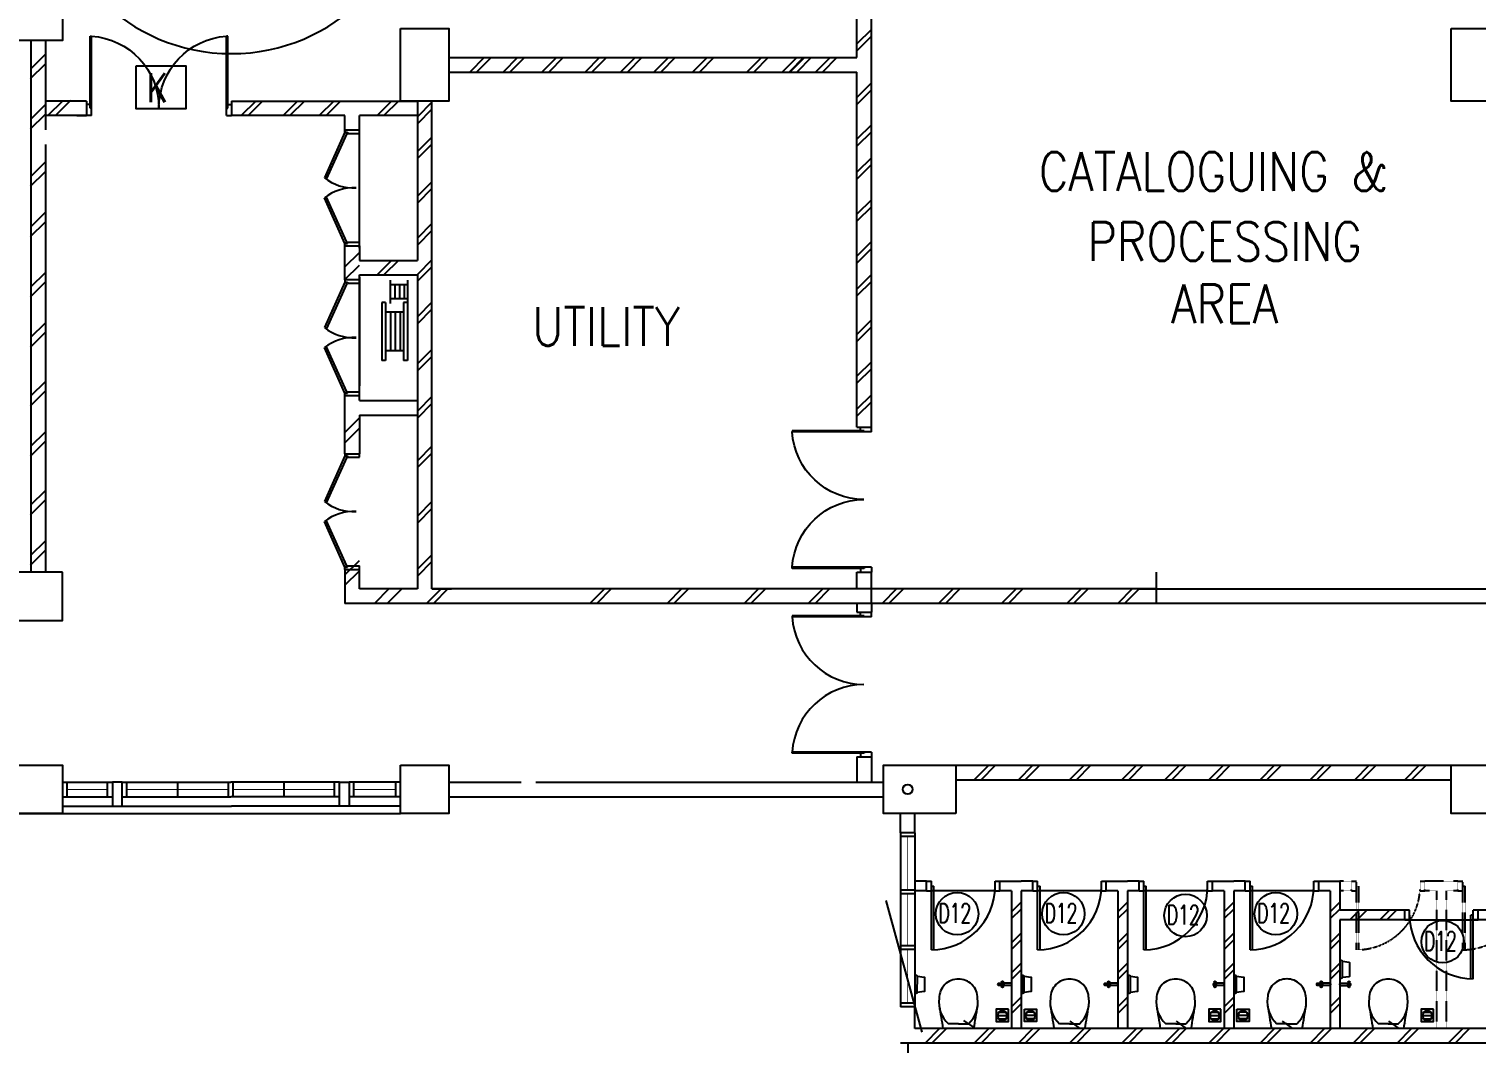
# Model space of a CAD drawing. Header units: feet. Extents: x 1625107 to 1747348, y -845223 to -759674.
# Drawn here: x 1670864 to 1685844, y -787049 to -776553 of the extents above; entities that cross this region are included whole.
import ezdxf
from ezdxf.enums import TextEntityAlignment as Align

# ---------------------------------------------------------------- set-up
doc = ezdxf.new("R2010")
doc.units = ezdxf.units.FT
doc.header["$LTSCALE"] = 13
doc.header["$MEASUREMENT"] = 0
for name, pattern in [('DASHED2', [0.375, 0.25, -0.125]), ('DIVIDE', [1.25, 0.5, -0.25, 0, -0.25, 0, -0.25]), ('HIDDEN2', [0.1875, 0.125, -0.0625])]:
    doc.linetypes.add(name, pattern=pattern)
doc.layers.get('0').update_dxf_attribs({"linetype": 'CONTINUOUS'})
for name, color, linetype in [('-EL & K', 10, 'CONTINUOUS'), ('-HR', 4, 'CONTINUOUS'), ('COL', 3, 'CONTINUOUS'), ('DEMOLISH-WORKS', 8, 'DASHED2'), ('DOOR', 5, 'CONTINUOUS'), ('DR', 7, 'CONTINUOUS'), ('FIT', 5, 'CONTINUOUS'), ('FITT', 5, 'CONTINUOUS'), ('H', 1, 'CONTINUOUS'), ('hatch', 7, 'CONTINUOUS'), ('LINE', 7, 'CONTINUOUS'), ('partition', 7, 'CONTINUOUS'), ('PIPE', 5, 'DIVIDE'), ('REMOVE', 8, 'HIDDEN2'), ('RWDP', 145, 'CONTINUOUS'), ('SANI', 7, 'CONTINUOUS'), ('SP', 220, 'CONTINUOUS'), ('stair', 7, 'CONTINUOUS'), ('T25', 7, 'CONTINUOUS'), ('T50', 4, 'CONTINUOUS'), ('VP', 100, 'CONTINUOUS'), ('WALL', 2, 'CONTINUOUS'), ('WIN', 5, 'CONTINUOUS'), ('WIN-T', 7, 'CONTINUOUS'), ('WP', 50, 'DIVIDE')]:
    doc.layers.add(name, color=color, linetype=linetype)
doc.styles.add('E', font='ROMANS.SHX', dxfattribs={"width": 0.9})
doc.styles.add('ROMANS', font='romans')

# ---------------------------------------------------------------- blocks, each defined once
blk = doc.blocks.new('D1500-1')
at = {"layer": 'DR'}
for p, q in [((38, 77), (38, 821)), ((38, 821), (50, 820)), ((50, 0), (50, 820)), ((1462, 821), (1450, 820)), ((1450, 0), (1450, 820)), ((1462, 77), (1462, 821)), ((38, 115), (0, 115)), ((50, 0), (0, 0)), ((50, 77), (38, 77)), ((1450, 77), (1462, 77)), ((1462, 115), (1500, 115)), ((1450, 0), (1500, 0))]:
    blk.add_line(p, q, dxfattribs=at)
for centre, start, end in [((5, 77), 0.0238, 86.5289), ((1495, 77), 93.4711, 179.9762)]:
    blk.add_arc(centre, 745, start, end, dxfattribs=at)
blk = doc.blocks.new('100FT')
at = {"layer": 'PIPE', "linetype": 'Continuous'}
blk.add_circle((0, 0), 50, dxfattribs=at)
at = {"layer": 'WP', "linetype": 'Continuous'}
for p, q in [((-37, 34), (37, 34)), ((-50, -3), (50, -3)), ((-34, -37), (34, -37))]:
    blk.add_line(p, q, dxfattribs=at)
blk = doc.blocks.new('A$C7CE3714C')
at = {"layer": 'FIT'}
blk.add_lwpolyline([(0, 0), (126, 0), (126, 126), (0, 126)], close=True, dxfattribs=at)
at = {"layer": 'FIT', "xscale": -1}
blk.add_blockref('100FT', (63, 66), dxfattribs=at)
blk = doc.blocks.new('TOILET-NEW')
at = {"layer": 'DEMOLISH-WORKS', "color": 8, "ltscale": 0.7}
for p, q in [((120, 1525), (0, 1525)), ((120, 1425), (120, 1525)), ((120, 1525), (170, 1525)), ((170, 815), (170, 1525)), ((170, 1425), (170, 1525)), ((830, 1425), (830, 1525)), ((830, 1525), (880, 1525)), ((880, 1425), (880, 1525)), ((1220, 1525), (880, 1525)), ((1220, 1425), (1220, 1525)), ((1220, 1525), (1270, 1525)), ((1270, 815), (1270, 1525)), ((1270, 1425), (1270, 1525)), ((1930, 1425), (1930, 1525)), ((1930, 1525), (1980, 1525)), ((1980, 1425), (1980, 1525)), ((2100, 1525), (1980, 1525)), ((2100, 1525), (2200, 1525)), ((2320, 1525), (2200, 1525)), ((2320, 1425), (2320, 1525)), ((2320, 1525), (2370, 1525)), ((2370, 815), (2370, 1525)), ((2370, 1425), (2370, 1525)), ((3030, 1425), (3030, 1525)), ((3030, 1525), (3080, 1525)), ((3080, 1425), (3080, 1525)), ((120, 1425), (0, 1425)), ((120, 1425), (170, 1425)), ((170, 1475), (195, 1475)), ((195, 815), (195, 1475)), ((830, 1425), (880, 1425)), ((1000, 1425), (880, 1425)), ((1000, 1425), (1000, 0)), ((1100, 1425), (1100, 0)), ((1220, 1425), (1100, 1425)), ((1220, 1425), (1270, 1425)), ((1270, 1475), (1295, 1475)), ((1295, 815), (1295, 1475)), ((1930, 1425), (1980, 1425)), ((2100, 1425), (1980, 1425)), ((2100, 1425), (2100, 0)), ((2200, 1425), (2200, 0)), ((2320, 1425), (2200, 1425)), ((2320, 1425), (2370, 1425)), ((2370, 1475), (2395, 1475)), ((2395, 815), (2395, 1475)), ((3030, 1425), (3080, 1425))]:
    blk.add_line(p, q, dxfattribs=at)
for centre in [(170, 1475), (1270, 1475), (2370, 1475)]:
    blk.add_arc(centre, 660, 270, 0, dxfattribs=at)
at = {"layer": 'DR', "color": 1}
for p, q in [((720, 1225), (670, 1225)), ((720, 1125), (720, 1225)), ((1380, 515), (1380, 1225)), ((1380, 1125), (1380, 1225)), ((1430, 1225), (1380, 1225)), ((1770, 1225), (1820, 1225)), ((1820, 515), (1820, 1225)), ((1820, 1125), (1820, 1225)), ((2480, 1125), (2480, 1225)), ((2480, 1225), (2530, 1225)), ((670, 1125), (1430, 1125)), ((720, 1125), (670, 1125)), ((1355, 515), (1355, 1175)), ((1380, 1175), (1355, 1175)), ((1430, 1125), (1380, 1125)), ((2530, 1125), (1770, 1125)), ((1770, 1125), (1820, 1125)), ((1820, 1175), (1845, 1175)), ((1845, 515), (1845, 1175)), ((2480, 1125), (2530, 1125))]:
    blk.add_line(p, q, dxfattribs=at)
for centre, start, end in [((1380, 1175), 180, 270), ((1820, 1175), 270, 0)]:
    blk.add_arc(centre, 660, start, end, dxfattribs=at)
at = {"layer": 'FITT'}
for p, q in [((6, 470), (82, 470)), ((89, 467), (89, 474)), ((99, 467), (99, 474)), ((3101, 467), (3101, 474)), ((3111, 467), (3111, 474)), ((3194, 470), (3118, 470)), ((5, 445), (82, 445)), ((89, 441), (89, 448)), ((99, 441), (99, 448)), ((3101, 441), (3101, 448)), ((3111, 441), (3111, 448)), ((3195, 445), (3118, 445))]:
    blk.add_line(p, q, dxfattribs=at)
for centre, radius in [((94, 457), 11.1), ((94, 481), 8.61), ((3106, 457), 11.1), ((3106, 481), 8.61), ((94, 434), 8.61), ((3106, 434), 8.61)]:
    blk.add_circle(centre, radius, dxfattribs=at)
for centre, radius, start, end in [((9, 458), 12.9, 104.6036, 255.3286), ((94, 457), 17.5, 106.7149, 253.2172), ((94, 457), 17.5, 286.7149, 73.2172), ((3106, 457), 17.5, 106.7828, 253.2851), ((3106, 457), 17.5, 286.7828, 73.2851), ((3191, 458), 12.9, 284.6714, 75.3964)]:
    blk.add_arc(centre, radius, start, end, dxfattribs=at)
at = {"layer": 'SANI', "color": 1}
for points in [[(25, 528), (25, 697, 0.460184), (0, 699, 0.460184)], [(0, 699), (0, 526, 0.460184), (25, 528)], [(25, 697), (95, 687, -0.373687), (99, 682), (99, 542, -0.373687), (94, 537), (25, 528)], [(3175, 697), (3105, 687, 0.373687), (3101, 682), (3101, 542, 0.373687), (3106, 537), (3175, 528)], [(3175, 528), (3175, 697, -0.460184), (3200, 699, -0.460184)], [(3200, 699), (3200, 526, -0.460184), (3175, 528)]]:
    blk.add_lwpolyline(points, format="xyb", dxfattribs=at)
at = {"layer": 'WALL', "linetype": 'Continuous'}
for p, q in [((670, 1225), (0, 1225)), ((670, 1125), (670, 1225)), ((1770, 1225), (1430, 1225)), ((1430, 1125), (1430, 1225)), ((1770, 1125), (1770, 1225)), ((3200, 1225), (2530, 1225)), ((2530, 1125), (2530, 1225)), ((670, 1125), (0, 1125)), ((1550, 1125), (1430, 1125)), ((1770, 1125), (1650, 1125)), ((3200, 1125), (2530, 1125))]:
    blk.add_line(p, q, dxfattribs=at)
at = {"layer": 'WALL'}
for p, q in [((1550, 1125), (1550, 0)), ((1650, 1125), (1650, 0))]:
    blk.add_line(p, q, dxfattribs=at)

msp = doc.modelspace()

# ---------------------------------------------------------------- linework, layer by layer
at = {"layer": '-EL & K', "color": 0}
msp.add_lwpolyline([(1671974.6, -776934.7), (1672488.5, -776934.7), (1672488.5, -777381.8), (1671974.6, -777381.8)], close=True, dxfattribs=at)
at = {"layer": '-HR', "color": 0}
for p, q in [((1674603.2, -779154.1), (1674603.2, -779394.1)), ((1674781.2, -779202.1), (1674603.2, -779202.1)), ((1674651.2, -779202.1), (1674651.2, -779346.1)), ((1674699.2, -779202.1), (1674699.2, -779346.1)), ((1674747.2, -779202.1), (1674747.2, -779346.1)), ((1674781.2, -779154.1), (1674781.2, -779394.1)), ((1674555.8, -779385), (1674515.8, -779385)), ((1674515.8, -779385), (1674515.8, -779985)), ((1674555.8, -779385), (1674555.8, -779985)), ((1674781.2, -779346.1), (1674603.2, -779346.1)), ((1674741.2, -779385), (1674741.2, -779985)), ((1674781.2, -779385), (1674741.2, -779385)), ((1674781.2, -779385), (1674781.2, -779985)), ((1674741.2, -779485), (1674555.8, -779485)), ((1674605.8, -779485), (1674605.8, -779885)), ((1674655.8, -779485), (1674655.8, -779885)), ((1674705.8, -779485), (1674705.8, -779885)), ((1674555.8, -779985), (1674515.8, -779985)), ((1674741.2, -779885), (1674555.8, -779885)), ((1674781.2, -779985), (1674741.2, -779985))]:
    msp.add_line(p, q, dxfattribs=at)
at = {"color": 0}
for p in [(1671210.2, -784599.1), (1674710.2, -784599.1)]:
    msp.add_line(p, (1672960.2, -784599.1), dxfattribs=at)
at = {"layer": 'COL', "color": 0}
for points in [[(1670710.2, -776174.1), (1671210.2, -776174.1), (1671210.2, -776674.1), (1670710.2, -776674.1)], [(1674710.2, -776549.1), (1675210.2, -776549.1), (1675210.2, -777299.1), (1674710.2, -777299.1)], [(1685585.2, -776549.1), (1686335.2, -776549.1), (1686335.2, -777299.1), (1685585.2, -777299.1)], [(1671210.2, -782174.1), (1670710.2, -782174.1), (1670710.2, -782674.1), (1671210.2, -782674.1)], [(1670710.2, -784174.1), (1671210.2, -784174.1), (1671210.2, -784674.1), (1670710.2, -784674.1)], [(1674710.2, -784174.1), (1675210.2, -784174.1), (1675210.2, -784674.1), (1674710.2, -784674.1)], [(1680460.2, -784674.1), (1679710.2, -784674.1), (1679710.2, -784174.1), (1680460.2, -784174.1)], [(1686335.2, -784674.1), (1685585.2, -784674.1), (1685585.2, -784174.1), (1686335.2, -784174.1)]]:
    msp.add_lwpolyline(points, close=True, dxfattribs=at)
at = {"layer": 'DOOR', "color": 0}
for p, q in [((1674135.2, -777623), (1673922, -778094)), ((1674156.1, -777636.8), (1673942.1, -778108.9)), ((1674135.2, -777598), (1674135.2, -777623)), ((1674135.2, -777623), (1674160.2, -777623)), ((1674156.1, -777636.8), (1674135.2, -777623)), ((1674160.2, -777623), (1674160.2, -777636)), ((1674160.2, -777636), (1674285.2, -777636)), ((1674135.2, -778773), (1673922, -778302)), ((1674156.1, -778759.2), (1673942.1, -778287.1)), ((1674156.1, -778759.2), (1674135.2, -778773)), ((1674135.2, -778773), (1674160.2, -778773)), ((1674135.2, -778798), (1674135.2, -778773)), ((1674160.2, -778773), (1674160.2, -778760)), ((1674160.2, -778760), (1674285.2, -778760)), ((1674285.2, -778798), (1674285.2, -778760)), ((1674135.2, -779173), (1673922, -779644)), ((1674156.1, -779186.8), (1673942.1, -779658.9)), ((1674135.2, -779148), (1674135.2, -779173)), ((1674135.2, -779173), (1674160.2, -779173)), ((1674156.1, -779186.8), (1674135.2, -779173)), ((1674160.2, -779173), (1674160.2, -779186)), ((1674160.2, -779186), (1674285.2, -779186)), ((1674156.1, -780309.2), (1673942.1, -779837.1)), ((1674135.2, -780323), (1673922, -779852)), ((1674285.2, -780322.4), (1674285.2, -780284.4)), ((1674156.1, -780309.2), (1674135.2, -780323)), ((1674135.2, -780323), (1674160.2, -780323)), ((1674135.2, -780348), (1674135.2, -780323)), ((1674160.2, -780323), (1674160.2, -780310)), ((1674160.2, -780310), (1674285.2, -780310)), ((1674135.2, -780973), (1673922, -781444)), ((1674156.1, -780986.8), (1673942.1, -781458.9)), ((1674135.2, -780948), (1674135.2, -780973)), ((1674135.2, -780973), (1674160.2, -780973)), ((1674156.1, -780986.8), (1674135.2, -780973)), ((1674160.2, -780973), (1674160.2, -780986)), ((1674160.2, -780986), (1674285.2, -780986)), ((1674285.2, -780986), (1674285.2, -780950.2)), ((1674156.1, -782109.2), (1673942.1, -781637.1)), ((1674135.2, -782123), (1673922, -781652)), ((1674156.1, -782109.2), (1674135.2, -782123)), ((1674135.2, -782123), (1674160.2, -782123)), ((1674135.2, -782148), (1674135.2, -782123)), ((1674160.2, -782123), (1674160.2, -782110)), ((1674160.2, -782110), (1674285.2, -782110)), ((1674285.2, -782148), (1674285.2, -782110))]:
    msp.add_line(p, q, dxfattribs=at)
for centre, radius, start, end in [((1674228.9, -777700.6), 499, 232.03455, 272.4491), ((1674220.7, -778679.8), 481.6, 86.48255, 128.33288), ((1674228.9, -779250.6), 499, 232.03455, 272.4491), ((1674228.9, -780245.4), 499, 87.5509, 127.96545), ((1674228.9, -781050.6), 499, 232.03455, 272.4491), ((1674228.9, -782045.4), 499, 87.5509, 127.96545)]:
    msp.add_arc(centre, radius, start, end, dxfattribs=at)
at = {"layer": 'DR', "color": 0}
for p, q in [((1680155.2, -785474.1), (1680155.2, -785374.1)), ((1680155.2, -785374.1), (1680205.2, -785374.1)), ((1680205.2, -786084.1), (1680205.2, -785374.1)), ((1680205.2, -785474.1), (1680205.2, -785374.1)), ((1680865.2, -785474.1), (1680865.2, -785374.1)), ((1680865.2, -785374.1), (1680915.2, -785374.1)), ((1680915.2, -785474.1), (1680915.2, -785374.1)), ((1681255.2, -785474.1), (1681255.2, -785374.1)), ((1681255.2, -785374.1), (1681305.2, -785374.1)), ((1681305.2, -786084.1), (1681305.2, -785374.1)), ((1681305.2, -785474.1), (1681305.2, -785374.1)), ((1681965.2, -785474.1), (1681965.2, -785374.1)), ((1681965.2, -785374.1), (1682015.2, -785374.1)), ((1682015.2, -785474.1), (1682015.2, -785374.1)), ((1682355.2, -785474.1), (1682355.2, -785374.1)), ((1682355.2, -785374.1), (1682405.2, -785374.1)), ((1682405.2, -786084.1), (1682405.2, -785374.1)), ((1682405.2, -785474.1), (1682405.2, -785374.1)), ((1683065.2, -785474.1), (1683065.2, -785374.1)), ((1683065.2, -785374.1), (1683115.2, -785374.1)), ((1683115.2, -785474.1), (1683115.2, -785374.1)), ((1683455.2, -785474.1), (1683455.2, -785374.1)), ((1683455.2, -785374.1), (1683505.2, -785374.1)), ((1683505.2, -786084.1), (1683505.2, -785374.1)), ((1683505.2, -785474.1), (1683505.2, -785374.1)), ((1684165.2, -785474.1), (1684165.2, -785374.1)), ((1684165.2, -785374.1), (1684215.2, -785374.1)), ((1684215.2, -785474.1), (1684215.2, -785374.1)), ((1680155.2, -785474.1), (1680205.2, -785474.1)), ((1680205.2, -785424.1), (1680230.2, -785424.1)), ((1680865.2, -785474.1), (1680205.2, -785474.1)), ((1680230.2, -786083.6), (1680230.2, -785424.1)), ((1680865.2, -785474.1), (1680915.2, -785474.1)), ((1681255.2, -785474.1), (1681305.2, -785474.1)), ((1681305.2, -785424.1), (1681330.2, -785424.1)), ((1681965.2, -785474.1), (1681305.2, -785474.1)), ((1681330.2, -786083.6), (1681330.2, -785424.1)), ((1681965.2, -785474.1), (1682015.2, -785474.1)), ((1682355.2, -785474.1), (1682405.2, -785474.1)), ((1682405.2, -785424.1), (1682430.2, -785424.1)), ((1683065.2, -785474.1), (1682405.2, -785474.1)), ((1682430.2, -786083.6), (1682430.2, -785424.1)), ((1683065.2, -785474.1), (1683115.2, -785474.1)), ((1683455.2, -785474.1), (1683505.2, -785474.1)), ((1683505.2, -785424.1), (1683530.2, -785424.1)), ((1684165.2, -785474.1), (1683505.2, -785474.1)), ((1683530.2, -786083.6), (1683530.2, -785424.1)), ((1684165.2, -785474.1), (1684215.2, -785474.1))]:
    msp.add_line(p, q, dxfattribs=at)
for centre in [(1680205.2, -785424.1), (1681305.2, -785424.1), (1682405.2, -785424.1), (1683505.2, -785424.1)]:
    msp.add_arc(centre, 660, 270, 0, dxfattribs=at)
at = {"layer": 'FITT', "color": 0}
for p, q in [((1680936.1, -786431.7), (1680936.1, -786424.9)), ((1680946.1, -786431.7), (1680946.1, -786424.9)), ((1681029.7, -786429.1), (1680953.4, -786429.1)), ((1682036.1, -786431.7), (1682036.1, -786424.9)), ((1682046.1, -786431.7), (1682046.1, -786424.9)), ((1682129.7, -786429.1), (1682053.4, -786429.1)), ((1683136.1, -786431.7), (1683136.1, -786424.9)), ((1683146.1, -786431.7), (1683146.1, -786424.9)), ((1683229.7, -786429.1), (1683153.4, -786429.1)), ((1684236.1, -786431.7), (1684236.1, -786424.9)), ((1684246.1, -786431.7), (1684246.1, -786424.9)), ((1684329.7, -786429.1), (1684253.4, -786429.1)), ((1680936.1, -786458.4), (1680936.1, -786451.6)), ((1680946.1, -786458.4), (1680946.1, -786451.6)), ((1681029.7, -786454.1), (1680953.4, -786454.1)), ((1682036.1, -786458.4), (1682036.1, -786451.6)), ((1682046.1, -786458.4), (1682046.1, -786451.6)), ((1682129.7, -786454.1), (1682053.4, -786454.1)), ((1683136.1, -786458.4), (1683136.1, -786451.6)), ((1683146.1, -786458.4), (1683146.1, -786451.6)), ((1683229.7, -786454.1), (1683153.4, -786454.1)), ((1684236.1, -786458.4), (1684236.1, -786451.6)), ((1684246.1, -786458.4), (1684246.1, -786451.6)), ((1684329.7, -786454.1), (1684253.4, -786454.1))]:
    msp.add_line(p, q, dxfattribs=at)
at = {"layer": 'FITT', "color": 0, "elevation": 0}
for points in [[(1680925.3, -786434.1), (1680898.6, -786434.2, 0.9999995), (1680898.6, -786449.2), (1680925.3, -786449.1)], [(1682025.3, -786434.1), (1681998.6, -786434.2, 0.9999995), (1681998.6, -786449.2), (1682025.3, -786449.1)], [(1684225.3, -786434.1), (1684198.6, -786434.2, 0.9999995), (1684198.6, -786449.2), (1684225.3, -786449.1)]]:
    msp.add_lwpolyline(points, format="xyb", dxfattribs=at)
at = {"layer": 'FITT', "color": 0}
for centre, radius in [((1680941.1, -786441.6), 11.1), ((1680941.1, -786417.9), 8.61), ((1682041.1, -786441.6), 11.1), ((1682041.1, -786417.9), 8.61), ((1683141.1, -786441.6), 11.1), ((1683141.1, -786417.9), 8.61), ((1684241.1, -786441.6), 11.1), ((1684241.1, -786417.9), 8.61), ((1680941.1, -786465.4), 8.61), ((1682041.1, -786465.4), 8.61), ((1683141.1, -786465.4), 8.61), ((1684241.1, -786465.4), 8.61)]:
    msp.add_circle(centre, radius, dxfattribs=at)
for centre, radius, start, end in [((1680941.1, -786441.6), 17.5, 106.78275, 253.2851), ((1680941.1, -786441.6), 17.5, 286.78275, 73.2851), ((1681026.5, -786441.6), 12.9, 284.6714, 75.39645), ((1682041.1, -786441.6), 17.5, 106.78275, 253.2851), ((1682041.1, -786441.6), 17.5, 286.78275, 73.2851), ((1682126.5, -786441.6), 12.9, 284.6714, 75.39645), ((1683141.1, -786441.6), 17.5, 106.78275, 253.2851), ((1683141.1, -786441.6), 17.5, 286.78275, 73.2851), ((1683226.5, -786441.6), 12.9, 284.6714, 75.39645), ((1684241.1, -786441.6), 17.5, 106.78275, 253.2851), ((1684241.1, -786441.6), 17.5, 286.78275, 73.2851), ((1684326.5, -786441.6), 12.9, 284.6714, 75.39645)]:
    msp.add_arc(centre, radius, start, end, dxfattribs=at)
at = {"layer": 'H', "color": 0}
for p, q in [((1675577.6, -776849.1), (1675427.6, -776999.1)), ((1675648.3, -776849.1), (1675498.3, -776999.1)), ((1675922.7, -776849.1), (1675772.7, -776999.1)), ((1675993.4, -776849.1), (1675843.4, -776999.1)), ((1676323.6, -776849.1), (1676173.6, -776999.1)), ((1676394.3, -776849.1), (1676244.3, -776999.1)), ((1676771.8, -776849.1), (1676621.8, -776999.1)), ((1676842.5, -776849.1), (1676692.5, -776999.1)), ((1677137.9, -776849.1), (1676987.9, -776999.1)), ((1677208.6, -776849.1), (1677058.6, -776999.1)), ((1677483, -776849.1), (1677333, -776999.1)), ((1677553.7, -776849.1), (1677403.7, -776999.1)), ((1677883.9, -776849.1), (1677733.9, -776999.1)), ((1677954.6, -776849.1), (1677804.6, -776999.1)), ((1678445.6, -776849.1), (1678295.6, -776999.1)), ((1678516.3, -776849.1), (1678366.3, -776999.1)), ((1678811.7, -776849.1), (1678661.7, -776999.1)), ((1678882.4, -776849.1), (1678732.4, -776999.1)), ((1678891.2, -776849.1), (1678741.2, -776999.1)), ((1678961.9, -776849.1), (1678811.9, -776999.1)), ((1679156.8, -776849.1), (1679006.8, -776999.1)), ((1679227.5, -776849.1), (1679077.5, -776999.1)), ((1673211.5, -777299.1), (1673061.5, -777449.1)), ((1673282.2, -777299.1), (1673132.2, -777449.1)), ((1673645.6, -777299.1), (1673495.6, -777449.1)), ((1673716.3, -777299.1), (1673566.3, -777449.1)), ((1674019.3, -777299.1), (1673869.3, -777449.1)), ((1674090, -777299.1), (1673940, -777449.1)), ((1674618.3, -777299.1), (1674468.3, -777449.1)), ((1674689, -777299.1), (1674539, -777449.1)), ((1674618.3, -778949.1), (1674468.3, -779099.1)), ((1674689, -778949.1), (1674539, -779099.1)), ((1675131, -782349.1), (1674981, -782499.1)), ((1675201.7, -782349.1), (1675051.7, -782499.1)), ((1676821.4, -782349.1), (1676671.4, -782499.1)), ((1676892.1, -782349.1), (1676742.1, -782499.1)), ((1677619.5, -782349.1), (1677469.5, -782499.1)), ((1677690.2, -782349.1), (1677540.2, -782499.1)), ((1678417.6, -782349.1), (1678267.6, -782499.1)), ((1678488.3, -782349.1), (1678338.3, -782499.1)), ((1679080.8, -782349.1), (1678930.8, -782499.1)), ((1679151.5, -782349.1), (1679001.5, -782499.1)), ((1679845.2, -782349.1), (1679695.2, -782499.1)), ((1679915.9, -782349.1), (1679765.9, -782499.1)), ((1680429.8, -782349.1), (1680279.8, -782499.1)), ((1680500.5, -782349.1), (1680350.5, -782499.1)), ((1681081.7, -782349.1), (1680931.7, -782499.1)), ((1681152.4, -782349.1), (1681002.4, -782499.1)), ((1681756.2, -782349.1), (1681606.2, -782499.1)), ((1681826.9, -782349.1), (1681676.9, -782499.1)), ((1682284.5, -782349.1), (1682134.5, -782499.1)), ((1682355.2, -782349.1), (1682205.2, -782499.1)), ((1680649.4, -784324.1), (1680799.4, -784174.1)), ((1680720.1, -784324.1), (1680870.1, -784174.1)), ((1681106.2, -784324.1), (1681256.2, -784174.1)), ((1681176.9, -784324.1), (1681326.9, -784174.1)), ((1681635.7, -784324.1), (1681785.7, -784174.1)), ((1681706.4, -784324.1), (1681856.4, -784174.1)), ((1682178.3, -784324.1), (1682328.3, -784174.1)), ((1682249, -784324.1), (1682399, -784174.1)), ((1682622.4, -784324.1), (1682772.4, -784174.1)), ((1682693.1, -784324.1), (1682843.1, -784174.1)), ((1683079.2, -784324.1), (1683229.2, -784174.1)), ((1683149.9, -784324.1), (1683299.9, -784174.1)), ((1683608.7, -784324.1), (1683758.7, -784174.1)), ((1683679.4, -784324.1), (1683829.4, -784174.1)), ((1684126.3, -784324.1), (1684276.3, -784174.1)), ((1684197, -784324.1), (1684347, -784174.1)), ((1684587.7, -784324.1), (1684737.7, -784174.1)), ((1684658.4, -784324.1), (1684808.4, -784174.1)), ((1685105.3, -784324.1), (1685255.3, -784174.1)), ((1685176, -784324.1), (1685326, -784174.1)), ((1681035.2, -785691), (1681135.2, -785591)), ((1681035.2, -785761.7), (1681135.2, -785661.7)), ((1682135.2, -785691), (1682235.2, -785591)), ((1682135.2, -785761.7), (1682235.2, -785661.7)), ((1683235.2, -785691), (1683335.2, -785591)), ((1683235.2, -785761.7), (1683335.2, -785661.7)), ((1684335.2, -785691), (1684435.2, -785591)), ((1684335.2, -785761.7), (1684435.2, -785661.7)), ((1684538.1, -785774.1), (1684638.1, -785674.1)), ((1684612.3, -785774.1), (1684712.3, -785674.1)), ((1684846.4, -785774.1), (1684946.4, -785674.1)), ((1684920.7, -785774.1), (1685020.7, -785674.1)), ((1681035.2, -786010.5), (1681135.2, -785910.5)), ((1681035.2, -786081.2), (1681135.2, -785981.2)), ((1682135.2, -786010.5), (1682235.2, -785910.5)), ((1682135.2, -786081.2), (1682235.2, -785981.2)), ((1683235.2, -786010.5), (1683335.2, -785910.5)), ((1683235.2, -786081.2), (1683335.2, -785981.2)), ((1684335.2, -786010.5), (1684435.2, -785910.5)), ((1684335.2, -786081.2), (1684435.2, -785981.2)), ((1681035.2, -786322.3), (1681135.2, -786222.3)), ((1682135.2, -786322.3), (1682235.2, -786222.3)), ((1683235.2, -786322.3), (1683335.2, -786222.3)), ((1684335.2, -786322.3), (1684435.2, -786222.3)), ((1681035.2, -786393), (1681135.2, -786293)), ((1682135.2, -786393), (1682235.2, -786293)), ((1683235.2, -786393), (1683335.2, -786293)), ((1684335.2, -786393), (1684435.2, -786293)), ((1681035.2, -786672.6), (1681135.2, -786572.6)), ((1682135.2, -786672.6), (1682235.2, -786572.6)), ((1683235.2, -786672.6), (1683335.2, -786572.6)), ((1684335.2, -786672.6), (1684435.2, -786572.6)), ((1681035.2, -786743.3), (1681135.2, -786643.3)), ((1682135.2, -786743.3), (1682235.2, -786643.3)), ((1683235.2, -786743.3), (1683335.2, -786643.3)), ((1684335.2, -786743.3), (1684435.2, -786643.3)), ((1680140.4, -787049.1), (1680290.4, -786899.1)), ((1680211.1, -787049.1), (1680361.1, -786899.1)), ((1680649.4, -787049.1), (1680799.4, -786899.1)), ((1680720.1, -787049.1), (1680870.1, -786899.1)), ((1681106.2, -787049.1), (1681256.2, -786899.1)), ((1681176.9, -787049.1), (1681326.9, -786899.1)), ((1681635.7, -787049.1), (1681785.7, -786899.1)), ((1681706.4, -787049.1), (1681856.4, -786899.1)), ((1682178.3, -787049.1), (1682328.3, -786899.1)), ((1682249, -787049.1), (1682399, -786899.1)), ((1682622.4, -787049.1), (1682772.4, -786899.1)), ((1682693.1, -787049.1), (1682843.1, -786899.1)), ((1683079.2, -787049.1), (1683229.2, -786899.1)), ((1683149.9, -787049.1), (1683299.9, -786899.1)), ((1683608.7, -787049.1), (1683758.7, -786899.1)), ((1683679.4, -787049.1), (1683829.4, -786899.1)), ((1684126.3, -787049.1), (1684276.3, -786899.1)), ((1684197, -787049.1), (1684347, -786899.1)), ((1684570.3, -787049.1), (1684720.3, -786899.1)), ((1684641, -787049.1), (1684791, -786899.1)), ((1685027.1, -787049.1), (1685177.1, -786899.1)), ((1685097.8, -787049.1), (1685247.8, -786899.1)), ((1685556.6, -787049.1), (1685706.6, -786899.1)), ((1685627.3, -787049.1), (1685777.3, -786899.1))]:
    msp.add_line(p, q, dxfattribs=at)
at = {"layer": 'hatch', "color": 0}
for p, q in [((1679585.2, -776557.6), (1679435.2, -776707.6)), ((1679585.2, -776629.2), (1679435.2, -776779.2)), ((1670885.2, -776965.4), (1671035.2, -776815.4)), ((1670880.4, -777067.5), (1671030.4, -776917.5)), ((1679585.2, -777112.6), (1679435.2, -777262.6)), ((1671293.3, -777294.2), (1671143.3, -777444.2)), ((1679585.2, -777184.2), (1679435.2, -777334.2)), ((1670880.4, -777588.5), (1671030.4, -777438.5)), ((1670885.2, -777486.4), (1671035.2, -777336.4)), ((1671210.6, -777299.1), (1671060.6, -777449.1)), ((1675035.2, -777312), (1674885.2, -777462)), ((1675035.2, -777383.7), (1674885.2, -777533.7)), ((1679585.2, -777545.5), (1679435.2, -777695.5)), ((1674285.2, -778823), (1674285.2, -777625.2)), ((1675035.2, -777673.2), (1674885.2, -777823.2)), ((1675035.2, -777744.9), (1674885.2, -777894.9)), ((1679585.2, -777617.2), (1679435.2, -777767.2)), ((1679585.2, -777886.3), (1679435.2, -778036.3)), ((1670880.4, -778181), (1671030.4, -778031)), ((1670885.2, -778079), (1671035.2, -777929)), ((1679585.2, -777957.9), (1679435.2, -778107.9)), ((1675035.2, -778134.4), (1674885.2, -778284.4)), ((1675035.2, -778206), (1674885.2, -778356)), ((1679585.2, -778321.6), (1679435.2, -778471.6)), ((1670885.2, -778600), (1671035.2, -778450)), ((1679585.2, -778393.2), (1679435.2, -778543.2)), ((1670880.4, -778702), (1671030.4, -778552)), ((1675035.2, -778568.4), (1674885.2, -778718.4)), ((1675035.2, -778640), (1674885.2, -778790)), ((1679585.2, -778754.5), (1679435.2, -778904.5)), ((1679585.2, -778754.5), (1679435.2, -778904.5)), ((1674135.2, -779016.9), (1674285.2, -778866.9)), ((1675035.2, -778943.3), (1674885.2, -779093.3)), ((1679585.2, -778826.1), (1679435.2, -778976.1)), ((1679585.2, -778826.1), (1679435.2, -778976.1)), ((1670885.2, -779222.7), (1671035.2, -779072.7)), ((1674135.2, -779148), (1674285.2, -778998)), ((1675035.2, -779014.9), (1674885.2, -779164.9)), ((1670880.4, -779324.7), (1671030.4, -779174.7)), ((1674285.2, -780399.1), (1674285.2, -779099.1)), ((1679585.2, -779095.3), (1679435.2, -779245.3)), ((1679585.2, -779095.3), (1679435.2, -779245.3)), ((1679585.2, -779166.9), (1679435.2, -779316.9)), ((1679585.2, -779166.9), (1679435.2, -779316.9)), ((1675035.2, -779382.6), (1674885.2, -779532.6)), ((1675035.2, -779454.2), (1674885.2, -779604.2)), ((1670885.2, -779743.7), (1671035.2, -779593.7)), ((1679585.2, -779565.6), (1679435.2, -779715.6)), ((1679585.2, -779565.6), (1679435.2, -779715.6)), ((1679585.2, -779637.2), (1679435.2, -779787.2)), ((1679585.2, -779637.2), (1679435.2, -779787.2)), ((1670880.4, -779845.7), (1671030.4, -779695.7)), ((1675035.2, -779870.8), (1674885.2, -780020.8)), ((1675035.2, -779942.4), (1674885.2, -780092.4)), ((1679585.2, -779998.5), (1679435.2, -780148.5)), ((1679585.2, -779998.5), (1679435.2, -780148.5)), ((1679585.2, -780070.1), (1679435.2, -780220.1)), ((1679585.2, -780070.1), (1679435.2, -780220.1)), ((1670885.2, -780351.3), (1671035.2, -780201.3)), ((1670880.4, -780453.4), (1671030.4, -780303.4)), ((1675035.2, -780359), (1674885.2, -780509)), ((1675035.2, -780430.6), (1674885.2, -780580.6)), ((1679585.2, -780339.3), (1679435.2, -780489.3)), ((1679585.2, -780339.3), (1679435.2, -780489.3)), ((1679585.2, -780339.3), (1679435.2, -780489.3)), ((1679585.2, -780410.9), (1679435.2, -780560.9)), ((1679585.2, -780410.9), (1679435.2, -780560.9)), ((1679585.2, -780410.9), (1679435.2, -780560.9)), ((1674135.2, -780729.6), (1674285.2, -780579.6)), ((1670885.2, -780872.3), (1671035.2, -780722.3)), ((1674135.2, -780835.7), (1674285.2, -780685.7)), ((1670880.4, -780974.4), (1671030.4, -780824.4)), ((1675035.2, -780871.6), (1674885.2, -781021.6)), ((1675035.2, -780943.2), (1674885.2, -781093.2)), ((1670885.2, -781479.9), (1671035.2, -781329.9)), ((1670880.4, -781582), (1671030.4, -781432)), ((1675035.2, -781445.3), (1674885.2, -781595.3)), ((1675035.2, -781516.9), (1674885.2, -781666.9)), ((1670885.2, -782000.9), (1671035.2, -781850.9)), ((1670880.4, -782103), (1671030.4, -781953)), ((1674135.2, -782204.1), (1674285.2, -782054.1)), ((1675035.2, -781994.5), (1674885.2, -782144.5)), ((1675035.2, -782066.1), (1674885.2, -782216.1)), ((1674135.2, -782310.1), (1674285.2, -782160.1)), ((1674591, -782349.1), (1674441, -782499.1)), ((1674723.4, -782349.1), (1674573.4, -782499.1))]:
    msp.add_line(p, q, dxfattribs=at)
at = {"layer": 'LINE', "color": 0}
msp.add_line((1650710.2, -784674.1), (1674710.2, -784674.1), dxfattribs=at)
at = {"layer": 'REMOVE', "color": 0, "ltscale": 1000}
msp.add_line((1682535.2, -782499.1), (1682535.2, -782174.1), dxfattribs=at)
at = {"layer": 'RWDP', "color": 0}
msp.add_circle((1679960.2, -784423.2), 50, dxfattribs=at)
at = {"layer": 'SANI', "color": 0}
for p, q in [((1680295.9, -786851.4), (1680295.9, -786851.4)), ((1680485.9, -786851.4), (1680380.4, -786851.4)), ((1680485, -786851.4), (1680590.5, -786851.4)), ((1680675, -786851.4), (1680675, -786851.4)), ((1681446.1, -786851.4), (1681446.1, -786851.4)), ((1681636.1, -786851.4), (1681530.6, -786851.4)), ((1681635.2, -786851.4), (1681740.7, -786851.4)), ((1681825.2, -786851.4), (1681825.2, -786851.4)), ((1682545.8, -786851.4), (1682545.7, -786851.4)), ((1682735.7, -786851.4), (1682630.2, -786851.4)), ((1682734.8, -786851.4), (1682840.3, -786851.4)), ((1682924.8, -786851.4), (1682924.8, -786851.4)), ((1683695.4, -786850.2), (1683695.4, -786850.2)), ((1683885.4, -786850.2), (1683779.9, -786850.2)), ((1683884.5, -786850.2), (1683990, -786850.2)), ((1684074.5, -786850.2), (1684074.5, -786850.2)), ((1684745.8, -786851.4), (1684745.7, -786851.4)), ((1684935.7, -786851.4), (1684830.2, -786851.4)), ((1684934.8, -786851.4), (1685040.3, -786851.4)), ((1685124.8, -786851.4), (1685124.8, -786851.4)), ((1680645.3, -786899.1), (1680325.6, -786899.1)), ((1681795.5, -786899.1), (1681475.8, -786899.1)), ((1682895.2, -786899.1), (1682575.4, -786899.1)), ((1684044.8, -786897.9), (1683725.1, -786897.9)), ((1685095.2, -786899.1), (1684775.4, -786899.1))]:
    msp.add_line(p, q, dxfattribs=at)
for points in [[(1680060, -786526.4), (1680060.2, -786356.8, 0.5654258), (1680032.1, -786359.4, 0.4601841)], [(1680035.2, -786355), (1680035.2, -786528.2, 0.4601841), (1680060.2, -786526.4)], [(1680060.2, -786356.8), (1680129.9, -786366.7, -0.373687), (1680134.2, -786371.7), (1680134, -786511.8, -0.373687), (1680129.7, -786516.7), (1680060, -786526.5)], [(1681165.5, -786526.4), (1681165.7, -786356.8, 0.4601841), (1681140.7, -786355, 0.4601841)], [(1681140.7, -786355), (1681140.7, -786528.2, 0.4601841), (1681165.7, -786526.4)], [(1681165.7, -786356.8), (1681235.4, -786366.7, -0.373687), (1681239.7, -786371.7), (1681239.5, -786511.8, -0.373687), (1681235.2, -786516.7), (1681165.5, -786526.5)], [(1682265.5, -786526.4), (1682265.7, -786356.8, 0.4601841), (1682240.7, -786355, 0.4601841)], [(1682240.7, -786355), (1682240.7, -786528.2, 0.4601841), (1682265.7, -786526.4)], [(1682265.7, -786356.8), (1682335.4, -786366.7, -0.373687), (1682339.7, -786371.7), (1682339.5, -786511.8, -0.373687), (1682335.2, -786516.7), (1682265.5, -786526.5)], [(1683365.5, -786526.4), (1683365.7, -786356.8, 0.4601841), (1683340.7, -786355, 0.4601841)], [(1683340.7, -786355), (1683340.7, -786528.2, 0.4601841), (1683365.7, -786526.4)], [(1683365.7, -786356.8), (1683435.4, -786366.7, -0.373687), (1683439.7, -786371.7), (1683439.5, -786511.8, -0.373687), (1683435.2, -786516.7), (1683365.5, -786526.5)]]:
    msp.add_lwpolyline(points, format="xyb", dxfattribs=at)
for centre, radius, start, end in [((1680484.2, -786584.2), 197.4, 88.97321, 180.48306), ((1680486.7, -786584.2), 197.4, 359.51694, 91.02679), ((1681634.4, -786584.2), 197.4, 88.97321, 180.48306), ((1681636.9, -786584.2), 197.4, 359.51694, 91.02679), ((1682734, -786584.2), 197.4, 88.97321, 180.48306), ((1682736.5, -786584.2), 197.4, 359.51694, 91.02679), ((1683883.7, -786582.9), 197.4, 88.97321, 180.48306), ((1683886.2, -786582.9), 197.4, 359.51694, 91.02679), ((1684934, -786584.2), 197.4, 88.97321, 180.48306), ((1684936.5, -786584.2), 197.4, 359.51694, 91.02679), ((1683979.8, -786627.6), 296.7, 171.65588, 228.23122), ((1683790.1, -786627.6), 296.7, 311.76878, 8.34412), ((1680580.4, -786628.9), 296.7, 171.65588, 228.23122), ((1704255.1, -782824.6), 24273.9, 189.10107, 189.66319), ((1680390.6, -786628.9), 296.7, 311.76878, 8.34412), ((1656715.8, -782824.6), 24273.9, 350.33681, 350.89893), ((1681730.5, -786628.9), 296.7, 171.65588, 228.23122), ((1705405.3, -782824.6), 24273.9, 189.10107, 189.66319), ((1681540.8, -786628.9), 296.7, 311.76878, 8.34412), ((1657866, -782824.6), 24273.9, 350.33681, 350.89893), ((1682830.2, -786628.9), 296.7, 171.65588, 228.23122), ((1706504.9, -782824.6), 24273.9, 189.10107, 189.66319), ((1682640.4, -786628.9), 296.7, 311.76878, 8.34412), ((1658965.6, -782824.6), 24273.9, 350.33681, 350.89893), ((1707654.6, -782823.3), 24273.9, 189.10107, 189.66319), ((1660115.3, -782823.3), 24273.9, 350.33681, 350.89893), ((1685030.2, -786628.9), 296.7, 171.65588, 228.23122), ((1708704.9, -782824.6), 24273.9, 189.10107, 189.66319), ((1684840.4, -786628.9), 296.7, 311.76878, 8.34412), ((1661165.6, -782824.6), 24273.9, 350.33681, 350.89893)]:
    msp.add_arc(centre, radius, start, end, dxfattribs=at)
at = {"layer": 'SP', "color": 0}
msp.add_line((1680109.3, -786935.7), (1679739, -785573.8), dxfattribs=at)
at = {"layer": 'stair', "color": 0}
msp.add_arc((1672959.2, -774884.1), 1925, 180, 0, dxfattribs=at)
at = {"layer": 'VP', "color": 0}
for p, q in [((1680538.2, -786814.1), (1680643.3, -786889)), ((1681638.2, -786823.3), (1681743.3, -786898.2)), ((1682738.2, -786823.3), (1682843.3, -786898.2)), ((1683838.2, -786823.3), (1683943.3, -786898.2)), ((1684938.2, -786823.3), (1685043.3, -786898.2))]:
    msp.add_line(p, q, dxfattribs=at)
at = {"layer": 'WALL', "color": 0}
for p, q in [((1670885.2, -776674.1), (1670885.2, -782174.1)), ((1671035.2, -776674.1), (1671035.2, -777599.1)), ((1675210.2, -776849.1), (1679435.2, -776849.1)), ((1679585.2, -780674.1), (1679585.2, -776849.1)), ((1679585.2, -780674.1), (1679585.2, -776849.1)), ((1675210.2, -776999.1), (1679435.2, -776999.1)), ((1679435.2, -780674.1), (1679435.2, -776999.1)), ((1679435.2, -780674.1), (1679435.2, -776999.1)), ((1671460.2, -777299.1), (1671035.2, -777299.1)), ((1671460.2, -777299.1), (1671460.2, -777449.1)), ((1672960.2, -777299.1), (1672960.2, -777449.1)), ((1672960.2, -777299.1), (1674885.2, -777299.1)), ((1674885.2, -777299.1), (1674885.2, -777749.1)), ((1675035.2, -782349.1), (1675035.2, -777299.1)), ((1671460.2, -777449.1), (1671035.2, -777449.1)), ((1671360.2, -777449.1), (1671460.2, -777449.1)), ((1674135.2, -777449.1), (1672960.2, -777449.1)), ((1674135.2, -777623), (1674135.2, -777449.1)), ((1674885.2, -777449.1), (1674285.2, -777449.1)), ((1674285.2, -777623), (1674285.2, -777449.1)), ((1674135.2, -777598), (1674285.2, -777598)), ((1671035.2, -777749.1), (1671035.2, -782174.1)), ((1674885.2, -777749.1), (1674885.2, -778949.1)), ((1674135.2, -778798), (1674285.2, -778798)), ((1674135.2, -779148.6), (1674135.2, -778798)), ((1674285.2, -778798), (1674285.2, -778949.1)), ((1674135.2, -778999.1), (1674135.2, -778999.1)), ((1674285.2, -778949.1), (1674885.2, -778949.1)), ((1674135.2, -779148), (1674285.2, -779148)), ((1674285.2, -779099.1), (1674885.2, -779099.1)), ((1674285.2, -779123.6), (1674285.2, -780248.6)), ((1674885.2, -779099.1), (1674885.2, -781424.1)), ((1674135.2, -780950.2), (1674134.4, -780348)), ((1674134.4, -780348), (1674284.4, -780348)), ((1674285.2, -780399.1), (1674885.2, -780399.1)), ((1674285.2, -780549.1), (1674885.2, -780549.1)), ((1674285.2, -780549.1), (1674285.2, -780950.2)), ((1679435.2, -780674.1), (1679585.2, -780674.1)), ((1674135.2, -780950.2), (1674285.2, -780950.2)), ((1674885.2, -781424.1), (1674885.2, -782349.1)), ((1674135.2, -782148), (1674135.2, -782499.1)), ((1674135.2, -782148), (1674285.2, -782148)), ((1674135.2, -782209.1), (1674135.2, -782499.1)), ((1674285.2, -782348.6), (1674285.2, -782148)), ((1679435.2, -782349.1), (1679435.2, -782174.1)), ((1679435.2, -782174.1), (1679585.2, -782174.1)), ((1679585.2, -782499.1), (1679585.2, -782174.1)), ((1674885.2, -782349.1), (1674285.2, -782349.1)), ((1682535.2, -782349.1), (1675035.2, -782349.1)), ((1682535.2, -782349.1), (1676663.7, -782349.1)), ((1682355.2, -782349.1), (1695885.2, -782349.1)), ((1674885.2, -782499.1), (1674135.2, -782499.1)), ((1675251.7, -782499.1), (1674885.2, -782499.1)), ((1696035.2, -782499.1), (1675251.7, -782499.1)), ((1682535.2, -782499.1), (1676651.7, -782499.1)), ((1679435.2, -782499.1), (1679435.2, -782588.4)), ((1679585.2, -782499.1), (1679585.2, -782588.4)), ((1679435.2, -782588.4), (1679585.2, -782588.4)), ((1679435.2, -784088.4), (1679585.2, -784088.4)), ((1679435.2, -784088.4), (1679435.2, -784349.1)), ((1679585.2, -784088.4), (1679585.2, -784349.1)), ((1680460.2, -784174.1), (1685585.2, -784174.1)), ((1680460.2, -784324.1), (1685585.2, -784324.1)), ((1675210.2, -784349.1), (1675960.2, -784349.1)), ((1676110.2, -784349.1), (1679710.2, -784349.1)), ((1675210.2, -784499.1), (1679710.2, -784499.1)), ((1679885.2, -784874.1), (1679885.2, -784674.1)), ((1680035.2, -784874.1), (1680035.2, -784674.1)), ((1680035.2, -784874.1), (1679885.2, -784874.1)), ((1680155.2, -785374.1), (1680035.2, -785374.1)), ((1680915.2, -785374.1), (1681135.2, -785374.1)), ((1681255.2, -785374.1), (1681135.2, -785374.1)), ((1682015.2, -785374.1), (1682235.2, -785374.1)), ((1682355.2, -785374.1), (1682235.2, -785374.1)), ((1683115.2, -785374.1), (1683335.2, -785374.1)), ((1683455.2, -785374.1), (1683335.2, -785374.1)), ((1684215.2, -785374.1), (1684435.2, -785374.1)), ((1684435.2, -785374.1), (1684435.2, -785674.1)), ((1680155.2, -785474.1), (1680035.2, -785474.1)), ((1681035.2, -785474.1), (1680915.2, -785474.1)), ((1681035.2, -785474.1), (1681035.2, -786899.1)), ((1681135.2, -785474.1), (1681135.2, -786899.1)), ((1681255.2, -785474.1), (1681135.2, -785474.1)), ((1682135.2, -785474.1), (1682015.2, -785474.1)), ((1682135.2, -785474.1), (1682135.2, -786899.1)), ((1682235.2, -785474.1), (1682235.2, -786899.1)), ((1682355.2, -785474.1), (1682235.2, -785474.1)), ((1683235.2, -785474.1), (1683115.2, -785474.1)), ((1683235.2, -785474.1), (1683235.2, -786899.1)), ((1683335.2, -785474.1), (1683335.2, -786899.1)), ((1683455.2, -785474.1), (1683335.2, -785474.1)), ((1684335.2, -785474.1), (1684215.2, -785474.1)), ((1684335.2, -785474.1), (1684335.2, -786899.1)), ((1684435.2, -785774.1), (1684435.2, -786899.1)), ((1680035.2, -786674.1), (1679885.2, -786674.1)), ((1680035.2, -786899.1), (1680035.2, -786674.1)), ((1692385.2, -786899.1), (1680035.2, -786899.1)), ((1692535.2, -787049.1), (1679885.2, -787049.1))]:
    msp.add_line(p, q, dxfattribs=at)
at = {"layer": 'WALL', "color": 0, "linetype": 'Continuous'}
msp.add_line((1675035.2, -782349.1), (1675239.7, -782349.1), dxfattribs=at)
at = {"layer": 'WALL', "color": 0}
for points in [[(1679435.2, -776849.1), (1679435.2, -776024.1)], [(1679585.2, -776849.1), (1679585.2, -776024.1)]]:
    msp.add_lwpolyline(points, dxfattribs=at)
for points in [[(1671828.1, -784599.1), (1671828.1, -784349.1), (1671728.1, -784349.1), (1671728.1, -784599.1)], [(1674078.1, -784599.1), (1674078.1, -784349.1), (1674178.1, -784349.1), (1674178.1, -784599.1)]]:
    msp.add_lwpolyline(points, close=True, dxfattribs=at)
at = {"layer": 'WIN', "color": 0}
for p, q in [((1671210.2, -784349.1), (1671728.1, -784349.1)), ((1671260.2, -784499.1), (1671260.2, -784349.1)), ((1671678.1, -784499.1), (1671678.1, -784349.1)), ((1671828.1, -784349.1), (1672953.1, -784349.1, 0)), ((1671878.1, -784499.1), (1671878.1, -784349.1)), ((1672403.1, -784349.1, 0), (1672403.1, -784499.1, 0)), ((1672928.1, -784499.1, 0), (1672928.1, -784349.1, 0)), ((1674078.1, -784349.1), (1672953.1, -784349.1, 0)), ((1672978.1, -784499.1, 0), (1672978.1, -784349.1, 0)), ((1673503.1, -784349.1, 0), (1673503.1, -784499.1, 0)), ((1674028.1, -784499.1), (1674028.1, -784349.1)), ((1674710.2, -784349.1), (1674178.1, -784349.1)), ((1674228.1, -784499.1), (1674228.1, -784349.1)), ((1674660.2, -784499.1), (1674660.2, -784349.1)), ((1671210.2, -784499.1), (1671728.1, -784499.1)), ((1671828.1, -784499.1), (1672953.1, -784499.1, 0)), ((1674078.1, -784499.1), (1672953.1, -784499.1, 0)), ((1674710.2, -784499.1), (1674178.1, -784499.1)), ((1679885.2, -784874.1), (1679885.2, -786674.1)), ((1680035.2, -784912.1), (1679885.2, -784912.1)), ((1680035.2, -784874.1), (1680035.2, -786674.1)), ((1680035.2, -785467.8), (1679885.2, -785467.8)), ((1680035.2, -785505.8), (1679885.2, -785505.8)), ((1680035.2, -786042.4), (1679885.2, -786042.4)), ((1680035.2, -786080.4), (1679885.2, -786080.4)), ((1680035.2, -786636.1), (1679885.2, -786636.1)), ((1679960.2, -787049.1), (1679960.2, -787799.1))]:
    msp.add_line(p, q, dxfattribs=at)
at = {"layer": 'WIN', "color": 0, "const_width": 10, "flags": 128}
for points in [[(1671678.1, -784424.1), (1671260.2, -784424.1)], [(1671878.1, -784424.1), (1672928.1, -784424.1)], [(1674028.1, -784424.1), (1672978.1, -784424.1)], [(1674228.1, -784424.1), (1674660.2, -784424.1)], [(1679960.2, -784912.1), (1679960.2, -785467.8)], [(1679960.2, -785505.8), (1679960.2, -786042.4)], [(1679960.2, -786080.4), (1679960.2, -786636.1)]]:
    msp.add_lwpolyline(points, dxfattribs=at)
at = {"layer": 'WIN-T', "color": 0}
for centre in [(1680472, -785710.5), (1681572, -785710.5), (1682836.7, -785728.3), (1683772, -785710.5), (1685498, -785999.8)]:
    msp.add_circle(centre, 220, dxfattribs=at)

# ---------------------------------------------------------------- block references
at = {"layer": 'DR', "color": 0, "xscale": -1}
for p, rotation in [((1672960.2, -777449.1), 2.668041787501352e-08), ((1679585.2, -780674.1), 90)]:
    msp.add_blockref('D1500-1', p, dxfattribs=dict(at, rotation=rotation))
at = {"layer": 'partition', "color": 0, "rotation": 90}
msp.add_blockref('D1500-1', (1679585.2, -784088.4), dxfattribs=at)
at = {"layer": 'T25', "color": 0, "rotation": 180}
for p in [(1681002.2, -786699.9), (1681002.2, -786699.9), (1683202.2, -786699.9), (1683202.2, -786699.9), (1685402.2, -786699.9), (1685402.2, -786699.9)]:
    msp.add_blockref('A$C7CE3714C', p, dxfattribs=at)
at = {"layer": 'T25', "color": 0, "xscale": -1, "rotation": 180}
for p in [(1681168.3, -786699.9), (1681168.3, -786699.9), (1683368.3, -786699.9), (1683368.3, -786699.9)]:
    msp.add_blockref('A$C7CE3714C', p, dxfattribs=at)
at = {"layer": 'WALL', "color": 0}
msp.add_blockref('TOILET-NEW', (1684435.2, -786899.1), dxfattribs=at)

# ---------------------------------------------------------------- texts
at = {"layer": '-EL & K', "color": 0, "style": 'E', "width": 0.8}
msp.add_text('K', height=300, dxfattribs=at).set_placement((1672086, -777311.9))
at = {"layer": 'T50', "color": 0, "style": 'ROMANS', "width": 0.85}
for s, p in [('CATALOGUING & ', (1683241.1, -778028.3)), ('PROCESSING', (1683241.1, -778752.3)), ('AREA', (1683241.1, -779397))]:
    msp.add_text(s, height=400, dxfattribs=at).set_placement(p, align=Align.MIDDLE_CENTER)
msp.add_text('UTILITY', height=400, dxfattribs=at).set_placement((1676075.2, -779832.6))
at = {"layer": 'WIN-T', "color": 0, "style": 'ROMANS', "width": 0.65}
for p in [(1680277.5, -785804.4), (1681377.5, -785804.4), (1682642.3, -785822.2), (1683577.5, -785804.4), (1685303.6, -786093.7)]:
    msp.add_text('D12', height=200, dxfattribs=at).set_placement(p)

doc.saveas('drawing.dxf')
